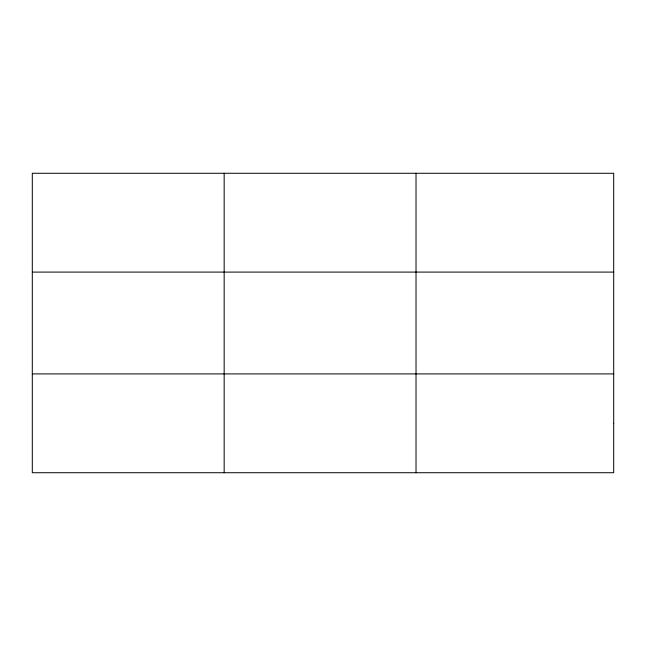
<?xml version="1.0" encoding="UTF-8"?>
<svg xmlns="http://www.w3.org/2000/svg" width="646" height="646" viewBox="0 0 646 646"><rect width="100%" height="100%" fill="white"/><g stroke="black" fill="none" stroke-linecap="round" stroke-linejoin="round"><path stroke-width="0.97" d="M224.162 472.727L224.162 173.273M416.024 472.727L416.024 173.273M32.3 272.095L613.7 272.095M32.3 373.905L613.7 373.905M613.7 423.316L613.7 472.727L32.3 472.727L32.3 173.273L613.7 173.273L613.7 423.316"/></g></svg>
